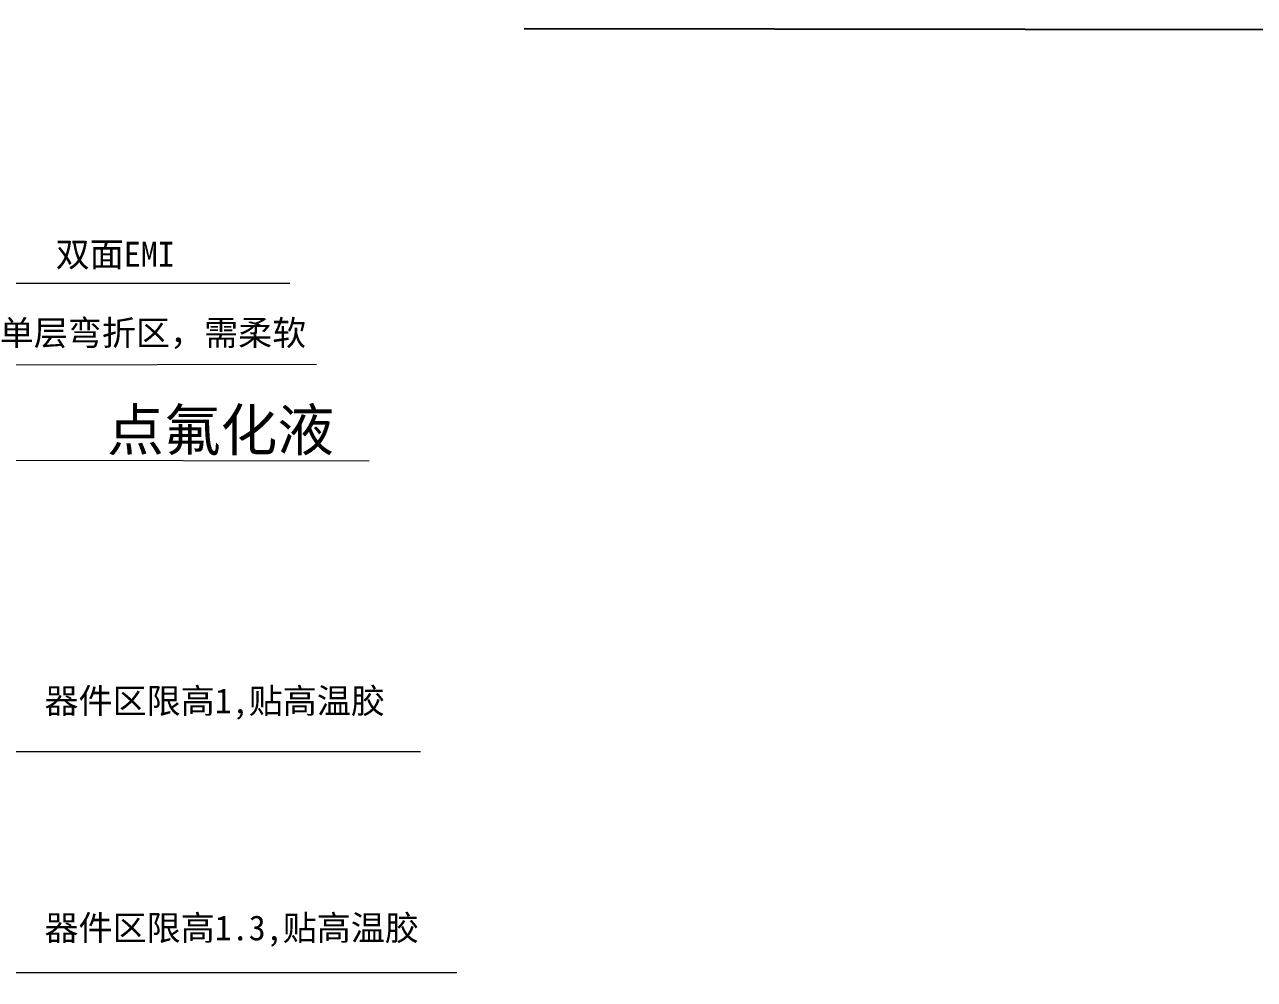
# Model space of a CAD drawing. Header units: inches. Extents: x 1765 to 5217, y -1519 to 441.
# Drawn here: x 4057.71 to 4087.26, y -1319.39 to -1296.44 of the extents above; entities that cross this region are included whole.
import ezdxf

# ---------------------------------------------------------------- set-up
doc = ezdxf.new("R2010")
doc.units = ezdxf.units.IN
doc.header["$MEASUREMENT"] = 0
doc.layers.add('DIM', color=3, linetype='Continuous', lineweight=15)
doc.styles.add('TITLE', font='arial.ttf')
doc.styles.add('宋体', font='')
doc.styles.get('宋体').set_extended_font_data('SimSun')
doc.dimstyles.new('DIM', dxfattribs={"dimtxt": 1.2, "dimasz": 3, "dimexe": 0.5, "dimexo": 0.5, "dimgap": 0.5, "dimtad": 1, "dimdec": 6, "dimdsep": 46, "dimtxsty": 'Standard', "dimcen": 3.2, "dimclrd": 256, "dimclre": 256, "dimclrt": 256, "dimadec": 0, "dimazin": 0, "dimtol": 1, "dimtfac": 1.2, "dimtmove": 0, "dimatfit": 3, "dimfxl": 0, "dimtolj": 1, "dimarcsym": 0})
doc.dimstyles.new('ISO-25$7', dxfattribs={"dimscale": 0.5, "dimtxt": 2.5, "dimasz": 2, "dimexe": 1.25, "dimexo": 0.625, "dimtad": 0, "dimdsep": 46, "dimtxsty": 'TITLE', "dimcen": 2.5, "dimclrd": 7, "dimclre": 256, "dimclrt": 7, "dimadec": 0, "dimazin": 0, "dimtfac": 1, "dimtmove": 0, "dimatfit": 0, "dimfxl": 0, "dimlwd": 9, "dimlwe": 9, "dimarcsym": 0})

# ---------------------------------------------------------------- blocks, each defined once
blk = doc.blocks.new('GVO2.13+CO5300AF-51')
blk.add_lwpolyline([(532.63255, 183.78401), (532.63255, 158.06901, 0.41421356), (541.63255, 149.06901), (558.41955, 149.06901, 0.41421356), (567.41955, 158.06901), (567.41955, 183.78401, 0.41421356), (558.99955, 192.20401), (541.05255, 192.20401, 0.41421356)], format="xyb", close=True)

msp = doc.modelspace()

# ---------------------------------------------------------------- block references
msp.add_blockref('GVO2.13+CO5300AF-51', (3491.685, -1447.229))

# ---------------------------------------------------------------- texts
at = {"layer": 'DIM', "lineweight": -3, "insert": (4058.453, -1301.662), "char_height": 0.6, "width": 13.86797, "attachment_point": 1, "style": '宋体'}
msp.add_mtext('双面EMI', dxfattribs=at)
at = {"layer": 'DIM', "char_height": 0.6, "attachment_point": 1, "style": '宋体'}
for s, insert, width in [('单层弯折区，需柔软', (4057.109, -1303.55), 12.57492), ('器件区限高1,贴高温胶', (4058.185, -1312.395), 16.62071), ('器件区限高1.3,贴高温胶', (4058.185, -1317.852), 16.62071)]:
    msp.add_mtext(s, dxfattribs=dict(at, insert=insert, width=width))
at = {"layer": 'DIM', "lineweight": 211, "insert": (4059.689, -1305.684), "char_height": 1, "width": 8.604, "attachment_point": 1, "style": '宋体'}
msp.add_mtext('点氟化液', dxfattribs=at)

# ---------------------------------------------------------------- leaders
for points in [[(4055.963, -1313.913), (4067.219, -1313.913)], [(4056.415, -1319.227), (4068.096, -1319.227)]]:
    msp.add_leader(points, dimstyle='ISO-25$7', override={"dimgap": 0.625, "dimtad": 0})
at = {"layer": 'DIM', "color": 3}
msp.add_leader([(4090.647, -1297.892), (4087.77, -1296.57), (4069.71, -1296.546)], dimstyle='DIM', override={"dimasz": 1, "dimgap": 0.5, "dimtad": 0}, dxfattribs=at)
at = {"layer": 'DIM', "color": 1, "lineweight": -3}
msp.add_leader([(4053.484, -1302.658), (4064.083, -1302.658)], dimstyle='ISO-25$7', override={"dimgap": 0.1, "dimtad": 0, "dimarcsym": 1}, dxfattribs=at)
at = {"layer": 'DIM'}
msp.add_leader([(4054.059, -1304.621), (4064.726, -1304.604)], dimstyle='ISO-25$7', override={"dimtxt": 1, "dimasz": 1, "dimgap": 0.625, "dimtad": 0, "dimclrd": 256, "dimclrt": 256}, dxfattribs=at)
at = {"layer": 'DIM', "lineweight": -3}
msp.add_leader([(4048.955, -1306.898), (4065.991, -1306.925)], dimstyle='ISO-25$7', dxfattribs=at)

doc.saveas('drawing.dxf')
